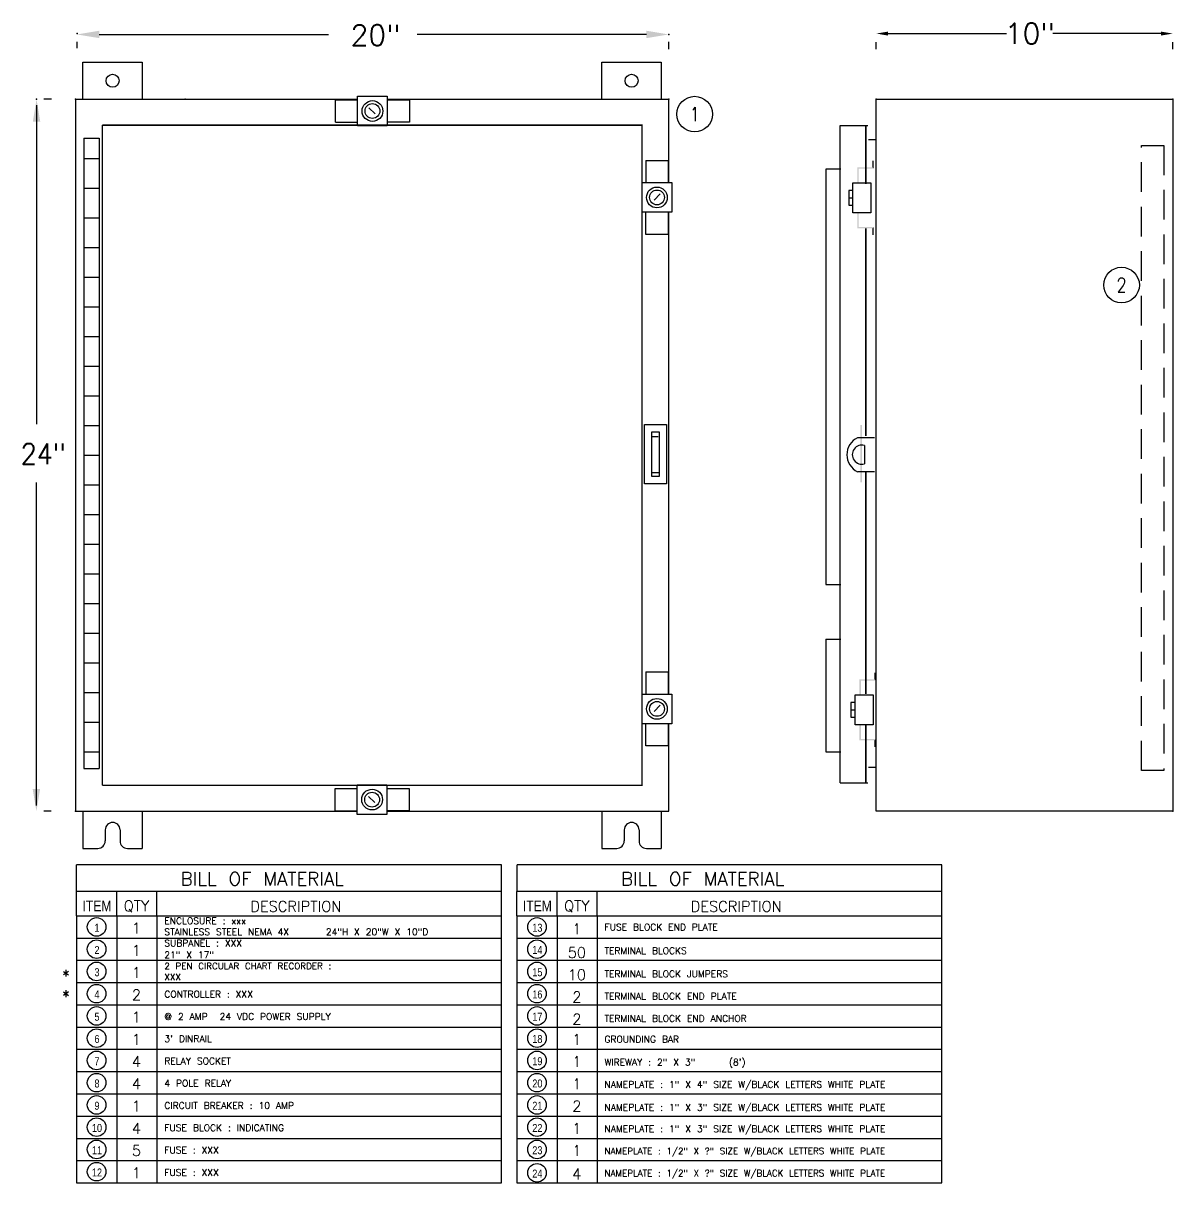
# Model space of a CAD drawing. Extents: x 0.6 to 30.8, y 0.2 to 19.8.
# Drawn here: x 0.62 to 20, y 0.24 to 19.78 of the extents above; entities that cross this region are included whole.
import ezdxf
from ezdxf.enums import TextEntityAlignment as Align

# ---------------------------------------------------------------- set-up
doc = ezdxf.new("R2010")
doc.units = 0
doc.header["$MEASUREMENT"] = 0
doc.linetypes.add('DASHED', pattern=[0.75, 0.5, -0.25])
doc.layers.get('0').update_dxf_attribs({"color": 2, "linetype": 'CONTINUOUS'})
doc.layers.get('DEFPOINTS').update_dxf_attribs({"linetype": 'CONTINUOUS'})
for name, color, linetype in [('1', 2, 'CONTINUOUS'), ('DIM', 3, 'CONTINUOUS'), ('MECH', 1, 'DASHED'), ('RED', 1, 'CONTINUOUS'), ('TEXT', 7, 'CONTINUOUS'), ('WIRE', 4, 'CONTINUOUS')]:
    doc.layers.add(name, color=color, linetype=linetype)
doc.styles.add('SQUEEZE', font='txt', dxfattribs={"width": 0.85})
doc.styles.get("Standard").update_dxf_attribs({"font": 'txt.shx'})

# ---------------------------------------------------------------- blocks, each defined once
blk = doc.blocks.new('DCLAMP', base_point=(39.001, 54.995))
for p, q in [((38.626, 56.245), (38.626, 55.495)), ((38.626, 56.245), (39.376, 56.245)), ((39.376, 56.245), (39.376, 55.495)), ((38.501, 54.495), (38.501, 55.495)), ((38.501, 55.495), (39.501, 55.495)), ((39.111, 55.122), (38.903, 54.905)), ((39.501, 55.495), (39.501, 54.495)), ((39.501, 54.495), (38.501, 54.495)), ((38.626, 53.745), (38.626, 54.495)), ((39.376, 54.495), (39.376, 53.745)), ((39.376, 53.745), (38.626, 53.745))]:
    blk.add_line(p, q)
for radius in [0.35, 0.25]:
    blk.add_circle((39.001, 54.995), radius)
blk = doc.blocks.new('LOCKHASP')
for p, q in [((4, 6.5), (4.75, 6.5)), ((4, 4.5), (4, 6.5)), ((4.75, 6.5), (4.75, 4.5)), ((4.25, 6.25), (4.5, 6.25)), ((4.25, 4.75), (4.25, 6.25)), ((4.261, 6.093), (4.468, 6.093)), ((4.5, 6.25), (4.5, 4.75)), ((4.5, 4.75), (4.25, 4.75)), ((4.261, 4.887), (4.494, 4.887)), ((4.75, 4.5), (4, 4.5))]:
    blk.add_line(p, q)
blk = doc.blocks.new('TOPEAR1', base_point=(5, 2.5))
for p, q in [((4, 3.75), (6, 3.75)), ((4, 2.5), (4, 3.75)), ((6, 3.75), (6, 2.5))]:
    blk.add_line(p, q)
blk.add_circle((5, 3.125), 0.219)
blk = doc.blocks.new('*X4')
at = {"color": 0}
for p, q in [((13.277, 60), (13.799, 60)), ((13.277, 59), (13.799, 59)), ((13.277, 58), (13.799, 58)), ((13.277, 57), (13.799, 57)), ((13.277, 56), (13.799, 56)), ((13.277, 55), (13.799, 55)), ((13.277, 54), (13.799, 54)), ((13.277, 53), (13.799, 53)), ((13.277, 52), (13.799, 52)), ((13.277, 51), (13.799, 51)), ((13.277, 50), (13.799, 50)), ((13.277, 49), (13.799, 49)), ((13.277, 48), (13.799, 48))]:
    blk.add_line(p, q, dxfattribs=at)
blk = doc.blocks.new('BOTMEAR1', base_point=(5, 6))
for p, q in [((4, 6), (4, 4.75)), ((6, 6), (6, 4.75)), ((4.75, 5.375), (4.75, 5)), ((5.25, 5.375), (5.25, 5)), ((4, 4.75), (4.5, 4.75)), ((5.5, 4.75), (6, 4.75))]:
    blk.add_line(p, q)
for centre, start, end in [((5, 5.375), 0, 180), ((4.5, 5), 270, 0), ((5.5, 5), 180, 270)]:
    blk.add_arc(centre, 0.25, start, end)

msp = doc.modelspace()

# ---------------------------------------------------------------- linework, layer by layer
at = {"color": 3, "linetype": 'BYBLOCK'}
for p, q in [((1.9, 19.593), (5.762, 19.593)), ((11.125, 19.593), (7.262, 19.593)), ((15.2, 19.608), (17.196, 19.608)), ((19.8, 19.608), (17.976, 19.608)), ((1.525, 19.359), (1.525, 19.468)), ((11.5, 19.343), (11.5, 19.468)), ((15, 19.347), (15, 19.464)), ((20, 19.347), (20, 19.464)), ((0.841, 18.4), (0.841, 13.024)), ((1.092, 18.5), (0.967, 18.5)), ((0.841, 6.6), (0.841, 12.043)), ((1.091, 6.5), (0.966, 6.5))]:
    msp.add_line(p, q, dxfattribs=at)
for p, q in [((1.5, 18.5), (6.256, 18.5)), ((1.5, 18.5), (1.5, 6.5)), ((6.756, 18.5), (11.5, 18.5)), ((11.5, 17.096), (11.5, 18.5)), ((15, 6.5), (15, 18.5)), ((15, 18.5), (20, 18.5)), ((20, 18.5), (20, 6.5)), ((1.95, 18.064), (1.95, 6.939)), ((14.391, 18.058), (14.86, 18.058)), ((14.391, 6.978), (14.391, 18.058)), ((1.638, 17.844), (1.899, 17.844)), ((1.638, 17.844), (1.638, 7.219)), ((1.899, 17.844), (1.899, 7.219)), ((14.868, 17.82), (15, 17.82)), ((14.607, 16.587), (14.607, 17.093)), ((14.607, 17.093), (14.911, 17.093)), ((14.911, 17.093), (14.911, 16.587)), ((14.607, 16.962), (14.535, 16.962)), ((14.535, 16.962), (14.535, 16.716)), ((14.535, 16.716), (14.607, 16.716)), ((11.5, 8.472), (11.5, 16.596)), ((14.911, 16.587), (14.607, 16.587)), ((14.971, 12.796), (14.687, 12.796)), ((14.801, 12.667), (14.801, 12.355)), ((14.971, 12.224), (14.687, 12.224)), ((14.642, 7.958), (14.642, 8.464)), ((14.642, 8.464), (14.947, 8.464)), ((14.947, 8.464), (14.947, 7.958)), ((14.642, 8.333), (14.57, 8.333)), ((14.57, 8.333), (14.57, 8.087)), ((14.57, 8.087), (14.642, 8.087)), ((11.5, 6.5), (11.5, 7.977)), ((14.947, 7.958), (14.642, 7.958)), ((14.868, 7.245), (15, 7.245)), ((1.638, 7.219), (1.899, 7.219)), ((14.391, 6.978), (14.86, 6.978)), ((1.5, 6.5), (6.25, 6.5)), ((6.75, 6.5), (11.5, 6.5)), ((20, 6.5), (15, 6.5))]:
    msp.add_line(p, q)
at = {"color": 2}
for p, q in [((1.638, 11), (1.899, 11)), ((1.638, 10.5), (1.899, 10.5)), ((1.638, 10), (1.899, 10)), ((1.638, 9.5), (1.899, 9.5)), ((1.638, 9), (1.899, 9)), ((1.638, 8.5), (1.899, 8.5)), ((1.638, 8), (1.899, 8)), ((1.638, 7.5), (1.899, 7.5))]:
    msp.add_line(p, q, dxfattribs=at)
at = {"color": 5}
for p, q in [((1.518, 5.15), (1.518, 5.6)), ((8.679, 5.6), (1.518, 5.6)), ((8.679, 0.238), (8.679, 5.6)), ((16.104, 5.6), (8.943, 5.6)), ((8.943, 5.15), (8.943, 5.6)), ((16.104, 0.238), (16.104, 5.6)), ((1.517, 4.739), (1.517, 5.15)), ((8.679, 5.15), (1.518, 5.15)), ((2.193, 4.739), (2.193, 5.15)), ((2.868, 4.739), (2.868, 5.15)), ((8.942, 4.739), (8.942, 5.15)), ((16.104, 5.15), (8.943, 5.15)), ((9.618, 4.739), (9.618, 5.15)), ((10.293, 4.739), (10.293, 5.15)), ((1.517, 4.739), (1.517, 0.238)), ((1.517, 4.739), (8.679, 4.739)), ((2.193, 4.739), (2.193, 0.238)), ((2.868, 4.739), (2.868, 0.238)), ((8.942, 4.739), (16.104, 4.739)), ((8.942, 4.739), (8.942, 0.238)), ((9.618, 4.739), (9.618, 0.238)), ((10.293, 4.739), (10.293, 0.238)), ((1.517, 4.364), (8.679, 4.364)), ((8.942, 4.364), (16.104, 4.364)), ((1.517, 3.989), (8.679, 3.989)), ((8.942, 3.989), (16.104, 3.989)), ((1.517, 3.614), (8.679, 3.614)), ((8.942, 3.614), (16.104, 3.614)), ((1.517, 3.239), (8.679, 3.239)), ((8.942, 3.239), (16.104, 3.239)), ((1.517, 2.864), (8.679, 2.864)), ((8.942, 2.864), (16.104, 2.864)), ((1.517, 2.489), (8.679, 2.489)), ((8.942, 2.489), (16.104, 2.489)), ((1.517, 2.114), (8.679, 2.114)), ((8.942, 2.114), (16.104, 2.114)), ((1.517, 1.739), (8.679, 1.739)), ((8.942, 1.739), (16.104, 1.739)), ((1.517, 1.363), (8.679, 1.363)), ((8.942, 1.363), (16.104, 1.363)), ((1.517, 0.988), (8.679, 0.988)), ((8.942, 0.988), (16.104, 0.988)), ((1.517, 0.613), (8.679, 0.613)), ((8.942, 0.613), (16.104, 0.613)), ((1.517, 0.238), (8.679, 0.238)), ((8.942, 0.238), (16.104, 0.238))]:
    msp.add_line(p, q, dxfattribs=at)
at = {"color": 2, "const_width": 0.025}
msp.add_lwpolyline([(1.95, 18.064), (11.05, 18.064), (11.05, 6.939), (1.95, 6.939)], dxfattribs=at)
at = {"const_width": 0.025}
for points in [[(14.825, 18.05), (14.825, 17.075)], [(14.825, 16.325), (14.825, 12.825)], [(14.825, 12.225), (14.825, 8.475)], [(14.825, 7.95), (14.825, 6.975)]]:
    msp.add_lwpolyline(points, dxfattribs=at)
at = {"color": 6}
for centre, radius in [((11.938, 18.25), 0.3), ((19.136, 15.369), 0.3), ((1.855, 4.551), 0.157), ((9.28, 4.551), 0.157), ((1.855, 4.176), 0.157), ((9.28, 4.176), 0.157), ((1.855, 3.801), 0.157), ((9.28, 3.801), 0.157), ((1.855, 3.426), 0.157), ((9.28, 3.426), 0.157), ((1.855, 3.051), 0.157), ((9.28, 3.051), 0.157), ((1.855, 2.676), 0.157), ((9.28, 2.676), 0.157), ((1.855, 2.301), 0.157), ((9.28, 2.301), 0.157), ((1.855, 1.926), 0.157), ((9.28, 1.926), 0.157), ((1.855, 1.551), 0.157), ((9.28, 1.551), 0.157), ((1.855, 1.176), 0.157), ((9.28, 1.176), 0.157), ((1.855, 0.801), 0.157), ((9.28, 0.801), 0.157), ((1.855, 0.426), 0.157), ((9.28, 0.407), 0.157)]:
    msp.add_circle(centre, radius, dxfattribs=at)
for centre, radius, start, end in [((14.82, 12.51), 0.316, 114.9998, 245.0002), ((14.758, 12.511), 0.162, 74.5294, 285.4706)]:
    msp.add_arc(centre, radius, start, end)
for p in [(1.5, 18.5), (11.5, 18.5), (15, 18.5), (20, 18.5), (1.5, 6.5), (1.5, 6.5), (20, 6.5)]:
    msp.add_point(p)
at = {"color": 3, "linetype": 'BYBLOCK'}
for points in [[(1.9, 19.531), (1.9, 19.656), (1.525, 19.593)], [(11.125, 19.531), (11.125, 19.656), (11.5, 19.593)], [(15.2, 19.641), (15.2, 19.574), (15, 19.608)], [(19.8, 19.641), (19.8, 19.574), (20, 19.608)], [(0.905, 18.125), (0.78, 18.125), (0.842, 18.5)], [(0.902, 6.875), (0.777, 6.875), (0.84, 6.5)]]:
    msp.add_solid(points, dxfattribs=at)
for points in [[(14.959, 17.467), (14.934, 17.467), (14.959, 17.329), (14.934, 17.354)], [(14.68, 17.093), (14.705, 17.093), (14.68, 17.352), (14.705, 17.352)], [(14.959, 17.329), (14.934, 17.354), (14.693, 17.329), (14.693, 17.354)], [(14.68, 16.323), (14.705, 16.348), (14.68, 16.587), (14.705, 16.587)], [(14.934, 16.323), (14.959, 16.348), (14.68, 16.323), (14.705, 16.348)], [(14.934, 16.211), (14.959, 16.211), (14.934, 16.323), (14.959, 16.348)], [(14.734, 12.046), (14.759, 12.046), (14.734, 13.011), (14.759, 13.011)], [(14.995, 8.838), (14.97, 8.838), (14.995, 8.7), (14.97, 8.725)], [(14.716, 8.464), (14.741, 8.464), (14.716, 8.723), (14.741, 8.723)], [(14.995, 8.7), (14.97, 8.725), (14.729, 8.7), (14.729, 8.725)], [(14.716, 7.694), (14.741, 7.719), (14.716, 7.958), (14.741, 7.958)], [(14.97, 7.694), (14.995, 7.719), (14.716, 7.694), (14.741, 7.719)], [(14.97, 7.582), (14.995, 7.582), (14.97, 7.694), (14.995, 7.719)]]:
    msp.add_trace(points)
at = {"layer": '1', "color": 4}
for p, q in [((14.4, 17.325), (14.15, 17.325)), ((14.15, 17.325), (14.15, 10.325)), ((14.15, 10.325), (14.4, 10.325)), ((14.15, 9.4), (14.4, 9.4)), ((14.15, 9.4), (14.15, 7.5)), ((14.15, 7.5), (14.4, 7.5))]:
    msp.add_line(p, q, dxfattribs=at)
at = {"layer": '1'}
for p, q in [((14.535, 16.839), (14.607, 16.839)), ((14.57, 8.21), (14.642, 8.21))]:
    msp.add_line(p, q, dxfattribs=at)
at = {"layer": 'DEFPOINTS', "color": 3, "linetype": 'BYBLOCK'}
for p in [(15, 19.608), (20, 19.608), (20, 19.608)]:
    msp.add_point(p, dxfattribs=at)
at = {"layer": 'MECH', "color": 7}
msp.add_lwpolyline([(19.471, 17.723), (19.846, 17.723), (19.846, 7.188), (19.471, 7.188)], close=True, dxfattribs=at)
at = {"layer": 'RED', "color": 0, "linetype": 'BYBLOCK'}
msp.add_point((3.35, 18.5), dxfattribs=at)
at = {"layer": 'WIRE', "color": 3, "linetype": 'BYBLOCK'}
for p in [(1.525, 19.609), (11.5, 19.593), (11.5, 19.593), (0.842, 18.5)]:
    msp.add_point(p, dxfattribs=at)

# ---------------------------------------------------------------- block references
at = {"xscale": 0.5, "yscale": 0.5, "zscale": 0.5}
for name, p in [('TOPEAR1', (2.125, 18.5)), ('TOPEAR1', (10.875, 18.5)), ('*X4', (-5, -12.5)), ('DCLAMP', (11.302, 16.846)), ('LOCKHASP', (9.091, 9.768)), ('DCLAMP', (11.302, 8.226)), ('BOTMEAR1', (2.125, 6.5)), ('BOTMEAR1', (10.875, 6.5))]:
    msp.add_blockref(name, p, dxfattribs=at)
at = {"xscale": 0.5, "yscale": 0.5, "zscale": 0.5, "rotation": 90}
for p in [(6.506, 18.302), (6.5, 6.697)]:
    msp.add_blockref('DCLAMP', p, dxfattribs=at)

# ---------------------------------------------------------------- texts
at = {"color": 3, "linetype": 'BYBLOCK'}
msp.add_text('20"', height=0.35, dxfattribs=at).set_placement((6.137, 19.406))
at = {"width": 0.8}
for s, p in [('1', (11.938, 18.25)), ('2', (19.136, 15.369))]:
    msp.add_text(s, height=0.24, dxfattribs=at).set_placement(p, align=Align.MIDDLE)
for s, height, p in [('BILL OF MATERIAL', 0.22486, (4.648, 5.249)), ('BILL OF MATERIAL', 0.22486, (12.073, 5.249)), ('QTY', 0.1799, (2.527, 4.816)), ('DESCRIPTION', 0.17989, (5.214, 4.807)), ('QTY', 0.1799, (9.952, 4.816)), ('DESCRIPTION', 0.17989, (12.639, 4.807)), ('1', 0.18, (2.527, 4.441)), ('1', 0.18, (9.952, 4.428)), ('1', 0.18, (2.527, 4.066)), ('50', 0.1799, (9.952, 4.03)), ('1', 0.18, (2.527, 3.691)), ('10', 0.1799, (9.952, 3.655)), ('2', 0.18, (2.527, 3.316)), ('2', 0.18, (9.952, 3.28)), ('1', 0.18, (2.527, 2.941)), ('2', 0.18, (9.952, 2.905)), ('1', 0.18, (2.527, 2.566)), ('1', 0.18, (9.952, 2.566)), ('4', 0.18, (2.527, 2.191)), ('1', 0.18, (9.952, 2.191)), ('4', 0.18, (2.527, 1.816)), ('1', 0.18, (9.952, 1.816)), ('1', 0.18, (2.527, 1.441)), ('2', 0.18, (9.952, 1.441)), ('4', 0.18, (2.527, 1.066)), ('1', 0.18, (9.952, 1.066)), ('5', 0.18, (2.527, 0.691)), ('1', 0.18, (9.952, 0.691)), ('1', 0.18, (2.527, 0.316)), ('4', 0.18, (9.952, 0.297))]:
    msp.add_text(s, height=height).set_placement(p, align=Align.CENTER)
at = {"style": 'SQUEEZE', "width": 0.85}
for s, height, p in [('ITEM', 0.1799, (1.861, 4.816)), ('ITEM', 0.1799, (9.286, 4.816)), ('1', 0.135, (1.861, 4.47)), ('13', 0.1349, (9.286, 4.47)), ('2', 0.135, (1.861, 4.095)), ('14', 0.1349, (9.286, 4.095)), ('3', 0.135, (1.861, 3.72)), ('15', 0.1349, (9.286, 3.72)), ('4', 0.135, (1.861, 3.345)), ('16', 0.1349, (9.286, 3.345)), ('5', 0.135, (1.861, 2.97)), ('17', 0.1349, (9.286, 2.97)), ('6', 0.135, (1.861, 2.595)), ('18', 0.1349, (9.286, 2.595)), ('7', 0.135, (1.861, 2.22)), ('19', 0.1349, (9.286, 2.22)), ('8', 0.135, (1.861, 1.845)), ('20', 0.1349, (9.286, 1.845)), ('9', 0.135, (1.861, 1.47)), ('21', 0.1349, (9.286, 1.47)), ('10', 0.1349, (1.861, 1.095)), ('22', 0.1349, (9.286, 1.095)), ('11', 0.1349, (1.861, 0.72)), ('23', 0.1349, (9.286, 0.72)), ('12', 0.1349, (1.861, 0.345)), ('24', 0.1349, (9.286, 0.326))]:
    msp.add_text(s, height=height, dxfattribs=at).set_placement(p, align=Align.CENTER)
at = {"color": 7}
for s, height, p in [('ENCLOSURE : xxx', 0.1125, (2.997, 4.598)), ('STAINLESS STEEL NEMA 4X    24"H X 20"W X 10"D', 0.1125, (2.997, 4.411)), ('FUSE BLOCK END PLATE', 0.1125, (10.418, 4.492)), ('SUBPANEL : XXX', 0.1125, (2.997, 4.223)), ('21" X 17"', 0.1125, (2.997, 4.025)), ('TERMINAL BLOCKS', 0.1125, (10.418, 4.094)), ('2 PEN CIRCULAR CHART RECORDER : ', 0.108, (2.997, 3.838)), ('XXX', 0.108, (2.997, 3.652)), ('TERMINAL BLOCK JUMPERS', 0.1125, (10.418, 3.702)), ('CONTROLLER : XXX', 0.1125, (2.997, 3.36)), ('TERMINAL BLOCK END PLATE', 0.1125, (10.418, 3.327)), ('@ 2 AMP  24 VDC POWER SUPPLY', 0.1125, (2.997, 2.985)), ('TERMINAL BLOCK END ANCHOR', 0.1125, (10.418, 2.952)), ("3' DINRAIL", 0.1125, (2.997, 2.61)), ('GROUNDING BAR', 0.1125, (10.418, 2.601)), ('RELAY SOCKET', 0.1125, (2.997, 2.235)), ('WIREWAY : 2" X 3"    (8\')', 0.1125, (10.418, 2.215)), ('4 POLE RELAY', 0.1125, (2.997, 1.86)), ('NAMEPLATE : 1" X 4" SIZE W/BLACK LETTERS WHITE PLATE', 0.1125, (10.418, 1.84)), ('CIRCUIT BREAKER : 10 AMP', 0.1125, (2.997, 1.485)), ('NAMEPLATE : 1" X 3" SIZE W/BLACK LETTERS WHITE PLATE', 0.1125, (10.418, 1.454)), ('FUSE BLOCK : INDICATING', 0.1125, (2.997, 1.11)), ('NAMEPLATE : 1" X 3" SIZE W/BLACK LETTERS WHITE PLATE', 0.1125, (10.418, 1.092)), ('FUSE : XXX', 0.1125, (2.997, 0.735)), ('NAMEPLATE : 1/2" X ?" SIZE W/BLACK LETTERS WHITE PLATE', 0.108, (10.418, 0.719)), ('FUSE : XXX', 0.1125, (2.997, 0.355)), ('NAMEPLATE : 1/2" X ?" SIZE W/BLACK LETTERS WHITE PLATE', 0.108, (10.418, 0.347))]:
    msp.add_text(s, height=height, dxfattribs=at).set_placement(p)
at = {"color": 3, "linetype": 'BYBLOCK', "insert": (17.587, 19.608), "char_height": 0.35, "attachment_point": 5}
msp.add_mtext('10"', dxfattribs=at)
at = {"layer": 'DIM', "color": 3, "width": 0.9}
msp.add_text('24"', height=0.35, dxfattribs=at).set_placement((0.576, 12.348))
at = {"layer": 'TEXT'}
for p in [(1.27, 3.629), (1.27, 3.283)]:
    msp.add_text('*', height=0.2, dxfattribs=at).set_placement(p)

doc.saveas('drawing.dxf')
